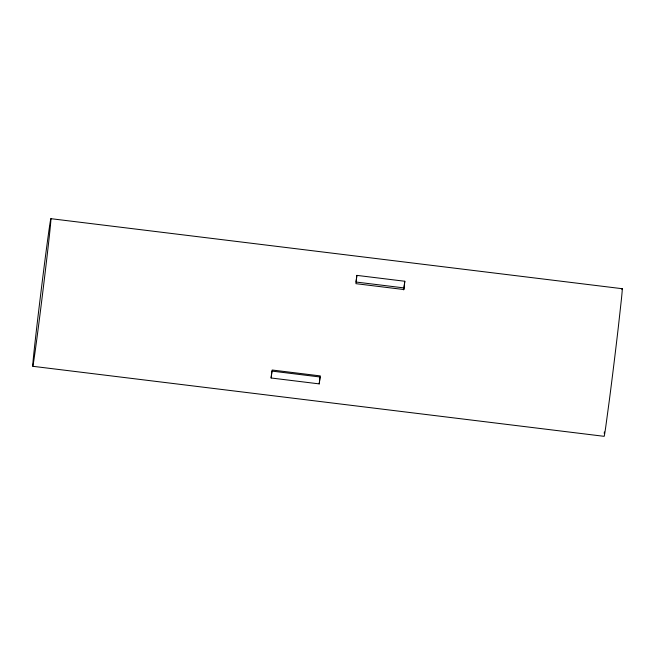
<?xml version="1.0" encoding="UTF-8"?>
<svg xmlns="http://www.w3.org/2000/svg" width="655" height="655" viewBox="0 0 655 655"><rect width="100%" height="100%" fill="white"/><g stroke="black" fill="none" stroke-linecap="round" stroke-linejoin="round"><path stroke-width="0.98" d="M356.869 275.378L355.952 283.672L403.889 289.543L404.806 281.257L356.869 275.378L355.968 282.027L403.906 287.905L404.806 281.257M271.113 377.992L271.874 371.09L319.984 376.985L319.222 383.887L271.113 377.992L272.193 370.018L320.303 375.913L319.222 383.887M403.677 289.887L403.906 287.905M50.877 218.672A74.375 0.909 -83 0 1 37.925 330.603A74.375 0.909 -83 0 1 36.639 328.18A74.375 0.909 -83 0 1 50.877 218.672L622.25 288.708M32.75 366.292L604.123 436.328A74.375 0.909 -83 0 0 605.711 427.134L609.297 400.631A74.375 0.909 -83 0 0 618.361 326.82L621.407 299.294A74.375 0.909 -83 0 0 621.98 289.584M604.237 433.446A74.375 0.909 -83 0 1 604.368 431.964"/></g></svg>
